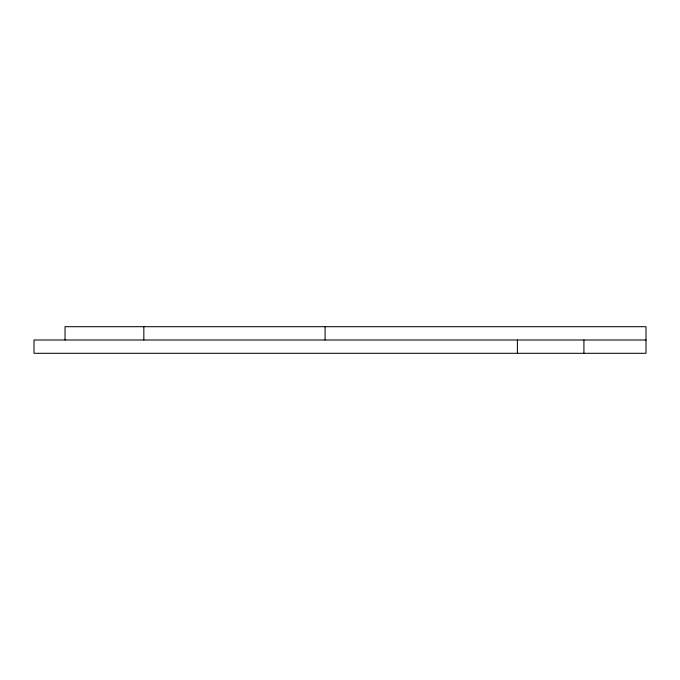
<?xml version="1.0" encoding="UTF-8"?>
<svg xmlns="http://www.w3.org/2000/svg" width="680" height="680" viewBox="0 0 680 680"><rect width="100%" height="100%" fill="white"/><g stroke="black" fill="none" stroke-linecap="round" stroke-linejoin="round"><path stroke-width="1.02" d="M646 340L34 340L34 353.302L646 353.302L646 326.697L65.042 326.697L65.042 340M583.916 340L583.916 353.302M517.395 340L517.395 353.302M325.1 326.697L325.1 340M143.837 326.697L143.837 340"/></g></svg>
